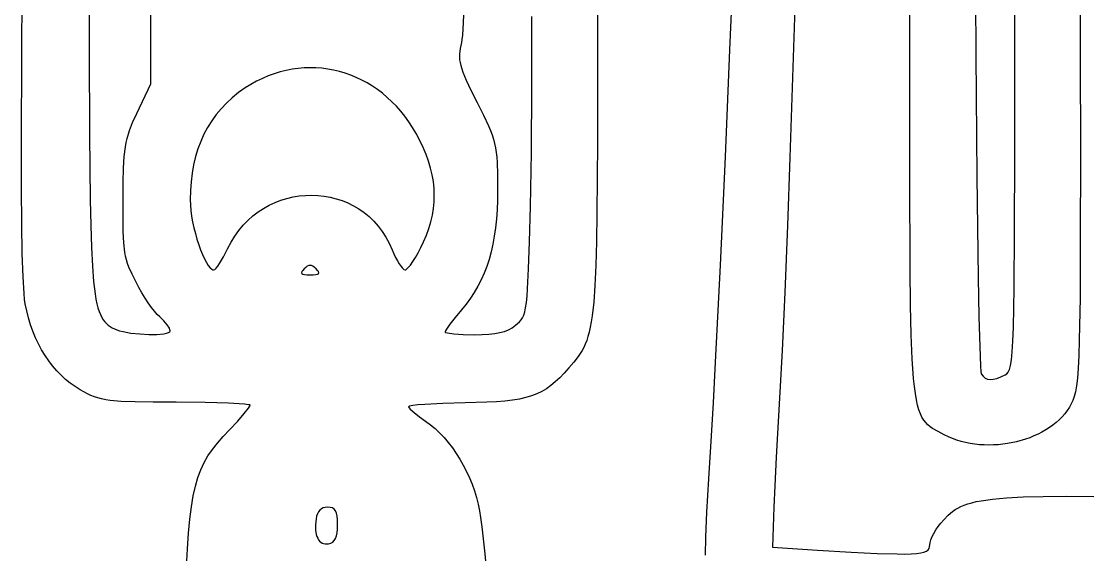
# Model space of a CAD drawing. Extents: x 45 to 4224, y -5292 to 395.
# Drawn here: x 1945 to 2794, y -2391 to -1967 of the extents above; entities that cross this region are included whole.
import ezdxf

# ---------------------------------------------------------------- set-up
doc = ezdxf.new("R2010")
doc.units = 0

msp = doc.modelspace()

# ---------------------------------------------------------------- linework, layer by layer
at = {"layer": 'Layer 1'}
for p, q in [((2785.8531, -1725.9246), (2786.249975, -1991.0366)), ((2734.25943, -1991.434), (2734.25943, -1739.815)), ((2508.0392, -1989.8469), (2517.79983, -1751.250541)), ((2402.867875, -1785.4482), (2402.867875, -1989.8392)), ((1945.668335, -1989.04358), (1947.255835, -1808.86258)), ((1999.25191, -1817.19729), (1999.25191, -1990.23429)), ((2048.06753, -2016.82479), (2048.06753, -1907.28779)), ((2702.822539, -1903.992141), (2703.30313, -1993.8155)), ((2561.158055, -1909.639956), (2555.66382, -2075.17442)), ((2650.9156, -1993.021), (2650.946606, -1909.014629)), ((2296.612415, -1954.71653), (2296.176782, -1968.313326)), ((2350.784208, -2018.75967), (2350.697391, -1963.20342)), ((2296.176782, -1968.313326), (2295.610925, -1978.198719)), ((2294.924145, -1983.88437), (2293.824989, -1988.844531)), ((2295.282069, -1981.597034), (2294.924145, -1983.88437)), ((2295.610925, -1978.198719), (2295.282069, -1981.597034)), ((1945.37688, -2067.215408), (1945.668335, -1989.04358)), ((1999.25191, -1990.23429), (1999.473602, -2057.310194)), ((2293.274635, -1993.279142), (2293.237234, -1995.425812)), ((2293.824989, -1988.844531), (2293.274635, -1993.279142)), ((2402.867875, -1989.8392), (2402.807414, -2063.681255)), ((2504.46113, -2074.721836), (2508.0392, -1989.8469)), ((2650.920252, -2091.198807), (2650.9156, -1993.021)), ((2734.228424, -2072.706476), (2734.25943, -1991.434)), ((2786.249975, -1991.0366), (2786.349969, -2074.942948)), ((2293.237234, -1995.425812), (2293.375403, -1997.592829)), ((2293.375403, -1997.592829), (2293.701933, -1999.830772)), ((2293.701933, -1999.830772), (2294.229613, -2002.19022)), ((2703.30313, -1993.8155), (2704.096879, -2090.584766)), ((2141.395097, -2010.433713), (2136.741292, -2012.417524)), ((2146.08582, -2008.718199), (2141.395097, -2010.433713)), ((2150.80583, -2007.268877), (2146.08582, -2008.718199)), ((2155.547496, -2006.083637), (2150.80583, -2007.268877)), ((2160.303188, -2005.160373), (2155.547496, -2006.083637)), ((2165.065275, -2004.496978), (2160.303188, -2005.160373)), ((2169.826128, -2004.091343), (2165.065275, -2004.496978)), ((2174.578116, -2003.941361), (2169.826128, -2004.091343)), ((2179.313609, -2004.044926), (2174.578116, -2003.941361)), ((2184.024975, -2004.399929), (2179.313609, -2004.044926)), ((2188.704586, -2005.004263), (2184.024975, -2004.399929)), ((2193.34481, -2005.855821), (2188.704586, -2005.004263)), ((2197.938018, -2006.952495), (2193.34481, -2005.855821)), ((2202.476578, -2008.292178), (2197.938018, -2006.952495)), ((2206.95286, -2009.872762), (2202.476578, -2008.292178)), ((2211.359235, -2011.69214), (2206.95286, -2009.872762)), ((2294.229613, -2002.19022), (2295.939582, -2007.475942)), ((2295.939582, -2007.475942), (2298.607631, -2013.854623)), ((2036.95503, -2040.24039), (2048.06753, -2016.82479)), ((2127.574953, -2017.19847), (2123.07768, -2019.99982)), ((2132.132033, -2014.671741), (2127.574953, -2017.19847)), ((2136.741292, -2012.417524), (2132.132033, -2014.671741)), ((2215.688072, -2013.748205), (2211.359235, -2011.69214)), ((2219.93174, -2016.038848), (2215.688072, -2013.748205)), ((2224.082609, -2018.561964), (2219.93174, -2016.038848)), ((2228.133048, -2021.315443), (2224.082609, -2018.561964)), ((2298.607631, -2013.854623), (2302.336079, -2021.73089)), ((2350.42454, -2071.26492), (2350.784208, -2018.75967)), ((2117.812978, -2023.766939), (2112.883724, -2027.775322)), ((2123.07768, -2019.99982), (2117.812978, -2023.766939)), ((2232.075428, -2024.297179), (2228.133048, -2021.315443)), ((2235.902119, -2027.505065), (2232.075428, -2024.297179)), ((2302.336079, -2021.73089), (2307.227245, -2031.50937)), ((2108.290497, -2032.024386), (2104.033878, -2036.513551)), ((2112.883724, -2027.775322), (2108.290497, -2032.024386)), ((2239.605488, -2030.936992), (2235.902119, -2027.505065)), ((2243.177907, -2034.590854), (2239.605488, -2030.936992)), ((2246.611745, -2038.464543), (2243.177907, -2034.590854)), ((2307.227245, -2031.50937), (2312.370336, -2041.786269)), ((2033.759883, -2047.422898), (2036.95503, -2040.24039)), ((2100.11445, -2041.242236), (2096.532793, -2046.209859)), ((2104.033878, -2036.513551), (2100.11445, -2041.242236)), ((2249.899372, -2042.555952), (2246.611745, -2038.464543)), ((2253.033157, -2046.862972), (2249.899372, -2042.555952)), ((2312.370336, -2041.786269), (2316.299553, -2050.174907)), ((2031.262367, -2053.87057), (2033.759883, -2047.422898)), ((2093.289489, -2051.415839), (2090.385118, -2056.859595)), ((2096.532793, -2046.209859), (2093.289489, -2051.415839)), ((2256.00547, -2051.383497), (2253.033157, -2046.862972)), ((2258.80868, -2056.11542), (2256.00547, -2051.383497)), ((2316.299553, -2050.174907), (2317.859827, -2053.884953)), ((1999.473602, -2057.310194), (1999.983648, -2108.782337)), ((2028.641021, -2063.405459), (2029.378765, -2060.150811)), ((2029.378765, -2060.150811), (2031.262367, -2053.87057)), ((2090.385118, -2056.859595), (2087.820261, -2062.540545)), ((2261.831751, -2061.739302), (2258.80868, -2056.11542)), ((2317.859827, -2053.884953), (2319.177675, -2057.391521)), ((2319.177675, -2057.391521), (2320.273445, -2060.784142)), ((2320.273445, -2060.784142), (2321.167483, -2064.152345)), ((1945.466022, -2099.89709), (1945.37688, -2067.215408)), ((2027.118443, -2074.478627), (2028.025363, -2066.831027)), ((2028.025363, -2066.831027), (2028.641021, -2063.405459)), ((2085.595499, -2068.458109), (2083.711415, -2074.611705)), ((2087.820261, -2062.540545), (2085.595499, -2068.458109)), ((2264.501355, -2067.303885), (2261.831751, -2061.739302)), ((2266.817493, -2072.814984), (2264.501355, -2067.303885)), ((2321.167483, -2064.152345), (2321.880136, -2067.58566)), ((2321.880136, -2067.58566), (2322.431754, -2071.173616)), ((2402.807414, -2063.681255), (2402.458597, -2119.803388)), ((2026.574292, -2083.661017), (2027.118443, -2074.478627)), ((2083.711415, -2074.611705), (2082.168588, -2081.000751)), ((2268.780165, -2078.278412), (2266.817493, -2072.814984)), ((2270.38937, -2083.699982), (2268.780165, -2078.278412)), ((2322.431754, -2071.173616), (2322.842682, -2075.005743)), ((2322.842682, -2075.005743), (2323.133268, -2079.17157)), ((2349.6928, -2114.05917), (2350.42454, -2071.26492)), ((2500.548181, -2160.750563), (2504.46113, -2074.721836)), ((2555.66382, -2075.17442), (2553.698049, -2129.211358)), ((2734.085796, -2134.408074), (2734.228424, -2072.706476)), ((2786.349969, -2074.942948), (2786.305786, -2139.231944)), ((2026.309193, -2094.945602), (2026.574292, -2083.661017)), ((2082.168588, -2081.000751), (2080.9676, -2087.624667)), ((2271.645109, -2089.085508), (2270.38937, -2083.699982)), ((2323.133268, -2079.17157), (2323.434806, -2088.862443)), ((2026.23943, -2108.89979), (2026.309193, -2094.945602)), ((2080.109032, -2094.482872), (2079.593465, -2101.574783)), ((2080.9676, -2087.624667), (2080.109032, -2094.482872)), ((2272.54738, -2094.440804), (2271.645109, -2089.085508)), ((2273.096185, -2099.771682), (2272.54738, -2094.440804)), ((2323.434806, -2088.862443), (2323.499145, -2100.96247)), ((2651.176053, -2164.22929), (2650.920252, -2091.198807)), ((2704.096879, -2090.584766), (2705.188284, -2170.573625)), ((1945.717945, -2128.04883), (1945.466022, -2099.89709)), ((2079.593465, -2101.574783), (2079.42148, -2108.89982)), ((2273.291523, -2105.083957), (2273.096185, -2099.771682)), ((2323.499145, -2100.96247), (2323.400605, -2109.030287)), ((1999.983648, -2108.782337), (2000.41366, -2129.348644)), ((2026.161906, -2122.929177), (2026.23943, -2108.89979)), ((2079.42148, -2108.89982), (2079.556839, -2112.990175)), ((2142.199492, -2113.220576), (2146.79291, -2111.062774)), ((2146.79291, -2111.062774), (2151.496787, -2109.241435)), ((2151.496787, -2109.241435), (2156.290775, -2107.756486)), ((2156.290775, -2107.756486), (2161.154527, -2106.607852)), ((2161.154527, -2106.607852), (2166.067694, -2105.795463)), ((2166.067694, -2105.795463), (2171.00993, -2105.319245)), ((2171.00993, -2105.319245), (2175.960888, -2105.179126)), ((2175.960888, -2105.179126), (2180.900218, -2105.375033)), ((2180.900218, -2105.375033), (2185.807575, -2105.906893)), ((2185.807575, -2105.906893), (2190.66261, -2106.774633)), ((2190.66261, -2106.774633), (2195.444976, -2107.978182)), ((2195.444976, -2107.978182), (2200.134326, -2109.517465)), ((2200.134326, -2109.517465), (2204.710312, -2111.392411)), ((2204.710312, -2111.392411), (2209.152586, -2113.602947)), ((2272.621797, -2115.675951), (2273.133393, -2110.383442)), ((2273.133393, -2110.383442), (2273.291523, -2105.083957)), ((2323.400605, -2109.030287), (2323.101495, -2116.726617)), ((2079.556839, -2112.990175), (2079.946252, -2117.326445)), ((2079.946252, -2117.326445), (2080.56472, -2121.838284)), ((2129.285463, -2121.713478), (2133.425421, -2118.545855)), ((2133.425421, -2118.545855), (2137.73688, -2115.714911)), ((2137.73688, -2115.714911), (2142.199492, -2113.220576)), ((2209.152586, -2113.602947), (2213.440802, -2116.149)), ((2213.440802, -2116.149), (2217.55461, -2119.030498)), ((2217.55461, -2119.030498), (2221.473665, -2122.247367)), ((2271.756733, -2120.967297), (2272.621797, -2115.675951)), ((2323.101495, -2116.726617), (2322.596584, -2124.070643)), ((2348.888214, -2142.307073), (2349.6928, -2114.05917)), ((2402.458597, -2119.803388), (2402.097572, -2142.10025)), ((1946.1373, -2151.475289), (1945.717945, -2128.04883)), ((2026.28902, -2134.144782), (2026.161906, -2122.929177)), ((2080.56472, -2121.838284), (2081.387244, -2126.455348)), ((2081.387244, -2126.455348), (2082.388827, -2131.107293)), ((2118.098072, -2133.237155), (2121.601441, -2129.059056)), ((2121.601441, -2129.059056), (2125.337354, -2125.217854)), ((2125.337354, -2125.217854), (2129.285463, -2121.713478)), ((2221.473665, -2122.247367), (2225.177619, -2125.799536)), ((2225.177619, -2125.799536), (2228.646123, -2129.68693)), ((2268.966202, -2131.569753), (2270.538201, -2126.263293)), ((2270.538201, -2126.263293), (2271.756733, -2120.967297)), ((2322.596584, -2124.070643), (2321.88064, -2131.081551)), ((2553.698049, -2129.211358), (2551.546244, -2182.42967)), ((2000.41366, -2129.348644), (2000.995988, -2146.831987)), ((2026.713792, -2143.118664), (2026.28902, -2134.144782)), ((2082.388827, -2131.107293), (2083.54447, -2135.723775)), ((2083.54447, -2135.723775), (2084.829174, -2140.234449)), ((2111.870354, -2142.60434), (2114.847593, -2137.752226)), ((2114.847593, -2137.752226), (2118.098072, -2133.237155)), ((2228.646123, -2129.68693), (2231.858831, -2133.909479)), ((2231.858831, -2133.909479), (2234.795394, -2138.467109)), ((2264.7618, -2142.23732), (2267.040735, -2136.892491)), ((2267.040735, -2136.892491), (2268.966202, -2131.569753)), ((2321.88064, -2131.081551), (2320.94843, -2137.778526)), ((2733.757133, -2179.292112), (2734.085796, -2134.408074)), ((2027.529238, -2150.422877), (2026.713792, -2143.118664)), ((2084.829174, -2140.234449), (2086.217943, -2144.56897)), ((2086.217943, -2144.56897), (2087.685776, -2148.656994)), ((2109.1867, -2147.79357), (2111.870354, -2142.60434)), ((2234.795394, -2138.467109), (2237.435467, -2143.359746)), ((2237.435467, -2143.359746), (2239.7587, -2148.58732)), ((2262.633238, -2146.724642), (2264.7618, -2142.23732)), ((2319.794721, -2144.180751), (2318.414283, -2150.307413)), ((2320.94843, -2137.778526), (2319.794721, -2144.180751)), ((2348.167341, -2163.755387), (2348.888214, -2142.307073)), ((2402.097572, -2142.10025), (2401.570278, -2161.024052)), ((2786.305786, -2139.231944), (2786.047662, -2186.722018)), ((1946.728738, -2169.981127), (1946.1373, -2151.475289)), ((2000.995988, -2146.831987), (2001.757375, -2161.505025)), ((2028.112532, -2153.627627), (2027.529238, -2150.422877)), ((2028.828376, -2156.62948), (2028.112532, -2153.627627)), ((2087.685776, -2148.656994), (2089.207676, -2152.428177)), ((2089.207676, -2152.428177), (2090.758645, -2155.812175)), ((2102.737865, -2159.550984), (2105.888059, -2154.248967)), ((2105.888059, -2154.248967), (2109.18708, -2147.79352)), ((2109.18708, -2147.79352), (2109.1867, -2147.79357)), ((2239.7587, -2148.58732), (2241.14621, -2151.776273)), ((2241.14621, -2151.776273), (2242.598833, -2154.751285)), ((2256.228964, -2157.96349), (2258.301708, -2154.676093)), ((2258.301708, -2154.676093), (2260.45817, -2150.900355)), ((2260.45817, -2150.900355), (2262.633238, -2146.724642)), ((2318.414283, -2150.307413), (2316.801881, -2156.177695)), ((2001.757375, -2161.505025), (2002.724563, -2173.640415)), ((2029.688399, -2159.499945), (2028.828376, -2156.62948)), ((2030.704226, -2162.310529), (2029.688399, -2159.499945)), ((2033.249804, -2168.03808), (2030.704226, -2162.310529)), ((2090.758645, -2155.812175), (2092.313685, -2158.738642)), ((2092.313685, -2158.738642), (2093.847796, -2161.137234)), ((2093.847796, -2161.137234), (2095.335981, -2162.937608)), ((2095.335981, -2162.937608), (2096.753242, -2164.069418)), ((2098.942746, -2164.12048), (2100.034153, -2163.141469)), ((2100.034153, -2163.141469), (2101.311595, -2161.595049)), ((2101.311595, -2161.595049), (2102.737865, -2159.550984)), ((2171.196895, -2162.49655), (2169.9086, -2163.66857)), ((2172.401473, -2161.659393), (2171.196895, -2162.49655)), ((2173.550239, -2161.157099), (2172.401473, -2161.659393)), ((2174.6711, -2160.989667), (2173.550239, -2161.157099)), ((2175.791961, -2161.157099), (2174.6711, -2160.989667)), ((2176.940728, -2161.659393), (2175.791961, -2161.157099)), ((2178.145305, -2162.49655), (2176.940728, -2161.659393)), ((2179.4336, -2163.66857), (2178.145305, -2162.49655)), ((2242.598833, -2154.751285), (2244.070059, -2157.447244)), ((2244.070059, -2157.447244), (2245.513378, -2159.799039)), ((2245.513378, -2159.799039), (2246.88228, -2161.741556)), ((2246.88228, -2161.741556), (2248.130258, -2163.209683)), ((2248.130258, -2163.209683), (2249.210801, -2164.138309)), ((2251.164155, -2164.01196), (2252.595075, -2162.71979)), ((2252.595075, -2162.71979), (2254.305049, -2160.674178)), ((2254.305049, -2160.674178), (2256.228964, -2157.96349)), ((2314.952285, -2161.810783), (2312.860262, -2167.225861)), ((2316.801881, -2156.177695), (2314.952285, -2161.810783)), ((2401.570278, -2161.024052), (2400.845322, -2176.927099)), ((2496.709641, -2237.924208), (2500.548181, -2160.750563)), ((1947.496909, -2183.371004), (1946.728738, -2169.981127)), ((2036.55813, -2174.38419), (2033.249804, -2168.03808)), ((2096.753242, -2164.069418), (2097.427464, -2164.362629)), ((2097.427464, -2164.362629), (2098.07458, -2164.46232)), ((2098.07458, -2164.46232), (2098.942746, -2164.12048)), ((2168.085458, -2165.919597), (2167.857566, -2166.745129)), ((2167.857566, -2166.745129), (2168.122666, -2167.389275)), ((2168.778438, -2164.898729), (2168.085458, -2165.919597)), ((2168.122666, -2167.389275), (2168.908665, -2167.86599)), ((2169.9086, -2163.66857), (2168.778438, -2164.898729)), ((2168.908665, -2167.86599), (2170.243466, -2168.189225)), ((2170.243466, -2168.189225), (2172.154976, -2168.372934)), ((2172.154976, -2168.372934), (2174.6711, -2168.43107)), ((2174.6711, -2168.43107), (2177.187227, -2168.372934)), ((2177.187227, -2168.372934), (2179.098738, -2168.189224)), ((2179.098738, -2168.189224), (2180.43354, -2167.865987)), ((2180.563762, -2164.898726), (2179.4336, -2163.66857)), ((2179.4336, -2163.66857), (2179.4336, -2163.66857)), ((2180.43354, -2167.865987), (2181.219538, -2167.389271)), ((2181.256743, -2165.919593), (2180.563762, -2164.898726)), ((2181.219538, -2167.389271), (2181.484637, -2166.745124)), ((2181.484637, -2166.745124), (2181.256743, -2165.919593)), ((2249.210801, -2164.138309), (2250.0774, -2164.46232)), ((2250.0774, -2164.46232), (2250.573687, -2164.347889)), ((2250.573687, -2164.347889), (2251.164155, -2164.01196)), ((2312.860262, -2167.225861), (2310.520579, -2172.442114)), ((2347.390653, -2179.455213), (2348.167341, -2163.755387)), ((2651.5115, -2192.548222), (2651.176053, -2164.22929)), ((2705.188284, -2170.573625), (2705.799098, -2201.682541)), ((2002.724563, -2173.640415), (2003.924295, -2183.510817)), ((2038.759531, -2178.588586), (2036.55813, -2174.38419)), ((2041.146972, -2182.792983), (2038.759531, -2178.588586)), ((2307.928005, -2177.478726), (2305.077306, -2182.354883)), ((2310.520579, -2172.442114), (2307.928005, -2177.478726)), ((2346.937777, -2185.47791), (2347.390653, -2179.455213)), ((2400.845322, -2176.927099), (2399.891309, -2190.1617)), ((2733.168021, -2210.111906), (2733.757133, -2179.292112)), ((1947.948723, -2188.086413), (1947.496909, -2183.371004)), ((1948.446465, -2191.44958), (1947.948723, -2188.086413)), ((2003.924295, -2183.510817), (2004.619722, -2187.681853)), ((2004.619722, -2187.681853), (2005.383313, -2191.38889)), ((2043.64604, -2186.88576), (2041.146972, -2182.792983)), ((2046.182318, -2190.755296), (2043.64604, -2186.88576)), ((2301.963252, -2187.08977), (2298.580609, -2191.702571)), ((2305.077306, -2182.354883), (2301.963252, -2187.08977)), ((2346.418625, -2190.457647), (2346.937777, -2185.47791)), ((2551.546244, -2182.42967), (2549.468851, -2228.653108)), ((2786.047662, -2186.722018), (2785.505834, -2220.2316)), ((1949.612567, -2197.117068), (1948.446465, -2191.44958)), ((1951.022261, -2202.652005), (1949.612567, -2197.117068)), ((2005.383313, -2191.38889), (2006.218411, -2194.666008)), ((2006.218411, -2194.666008), (2007.128359, -2197.547291)), ((2048.681391, -2194.289969), (2046.182318, -2190.755296)), ((2051.068844, -2197.378156), (2048.681391, -2194.289969)), ((2294.924145, -2196.21247), (2289.863985, -2202.28962)), ((2298.580609, -2191.702571), (2294.924145, -2196.21247)), ((2345.111732, -2197.813791), (2345.815757, -2194.525812)), ((2345.815757, -2194.525812), (2346.418625, -2190.457647)), ((2399.891309, -2190.1617), (2398.676847, -2201.08016)), ((2652.045771, -2216.061048), (2651.5115, -2192.548222)), ((1952.667989, -2208.042765), (1951.022261, -2202.652005)), ((2007.128359, -2197.547291), (2008.1165, -2200.066821)), ((2008.1165, -2200.066821), (2009.186177, -2202.258681)), ((2009.186177, -2202.258681), (2010.340732, -2204.156952)), ((2010.340732, -2204.156952), (2011.583508, -2205.795717)), ((2053.270262, -2199.908237), (2051.068844, -2197.378156)), ((2055.21123, -2201.76859), (2053.270262, -2199.908237)), ((2058.522651, -2205.067615), (2055.21123, -2201.76859)), ((2061.164349, -2208.217809), (2058.522651, -2205.067615)), ((2289.863985, -2202.28962), (2285.696789, -2207.622634)), ((2340.935245, -2205.791604), (2342.218306, -2204.310491)), ((2342.218306, -2204.310491), (2343.330447, -2202.574744)), ((2343.330447, -2202.574744), (2344.289109, -2200.452973)), ((2344.289109, -2200.452973), (2345.111732, -2197.813791)), ((2398.676847, -2201.08016), (2397.962137, -2205.780933)), ((2705.799098, -2201.682541), (2706.428516, -2225.484922)), ((1954.542192, -2213.277719), (1952.667989, -2208.042765)), ((1956.637312, -2218.345241), (1954.542192, -2213.277719)), ((2011.583508, -2205.795717), (2012.917849, -2207.209058)), ((2012.917849, -2207.209058), (2014.347096, -2208.431058)), ((2014.347096, -2208.431058), (2015.874593, -2209.495798)), ((2015.874593, -2209.495798), (2017.503682, -2210.437363)), ((2017.503682, -2210.437363), (2021.08001, -2212.08729)), ((2021.08001, -2212.08729), (2023.388202, -2212.863598)), ((2023.388202, -2212.863598), (2026.095207, -2213.553866)), ((2026.095207, -2213.553866), (2032.403346, -2214.666975)), ((2062.91308, -2210.921518), (2061.164349, -2208.217809)), ((2062.176702, -2214.279403), (2063.190787, -2213.63952)), ((2063.382819, -2212.012925), (2062.91308, -2210.921518)), ((2063.190787, -2213.63952), (2063.45533, -2213.27525)), ((2063.5456, -2212.88109), (2063.382819, -2212.012925)), ((2063.45533, -2213.27525), (2063.54561, -2212.88104)), ((2063.54561, -2212.88104), (2063.5456, -2212.88109)), ((2282.096997, -2212.924635), (2281.827245, -2213.67497)), ((2281.827245, -2213.67497), (2281.950687, -2213.897921)), ((2281.950687, -2213.897921), (2282.312486, -2214.119127)), ((2282.869046, -2211.616191), (2282.096997, -2212.924635)), ((2285.696789, -2207.622634), (2282.869046, -2211.616191)), ((2325.384245, -2214.369499), (2329.024331, -2213.343204)), ((2329.024331, -2213.343204), (2332.255136, -2212.037856)), ((2332.255136, -2212.037856), (2335.15107, -2210.434853)), ((2335.15107, -2210.434853), (2337.786545, -2208.51559)), ((2337.786545, -2208.51559), (2337.7866, -2208.51547)), ((2337.7866, -2208.51547), (2339.463823, -2207.149467)), ((2339.463823, -2207.149467), (2340.935245, -2205.791604)), ((2396.298138, -2213.885757), (2395.341001, -2217.377885)), ((2397.170542, -2210.034786), (2396.298138, -2213.885757)), ((2397.962137, -2205.780933), (2397.170542, -2210.034786)), ((2732.752542, -2221.108124), (2733.168021, -2210.111906)), ((1958.945793, -2223.233704), (1956.637312, -2218.345241)), ((2032.403346, -2214.666975), (2039.399814, -2215.408014)), ((2039.399814, -2215.408014), (2046.479998, -2215.75838)), ((2046.479998, -2215.75838), (2053.039282, -2215.699469)), ((2053.039282, -2215.699469), (2058.473055, -2215.212678)), ((2058.473055, -2215.212678), (2060.578933, -2214.803013)), ((2060.578933, -2214.803013), (2062.176702, -2214.279403)), ((2282.312486, -2214.119127), (2283.699995, -2214.549333)), ((2283.699995, -2214.549333), (2288.772545, -2215.312077)), ((2288.772545, -2215.312077), (2296.226345, -2215.851581)), ((2296.226345, -2215.851581), (2305.242845, -2216.05622)), ((2305.242845, -2216.05622), (2311.264177, -2215.960102)), ((2311.264177, -2215.960102), (2316.578579, -2215.659344)), ((2316.578579, -2215.659344), (2321.260465, -2215.135344)), ((2321.260465, -2215.135344), (2325.384245, -2214.369499)), ((2394.295206, -2220.555207), (2393.156829, -2223.461763)), ((2395.341001, -2217.377885), (2394.295206, -2220.555207)), ((2652.824215, -2235.261343), (2652.045771, -2216.061048)), ((2732.244046, -2229.620775), (2732.752542, -2221.108124)), ((2785.505834, -2220.2316), (2785.106731, -2232.624466)), ((1961.460076, -2227.93148), (1958.945793, -2223.233704)), ((1964.172603, -2232.426943), (1961.460076, -2227.93148)), ((2390.586634, -2228.638726), (2387.599023, -2233.261083)), ((2391.921947, -2226.14159), (2390.586634, -2228.638726)), ((2393.156829, -2223.461763), (2391.921947, -2226.14159)), ((2549.468851, -2228.653108), (2547.72632, -2261.70542)), ((2706.428516, -2225.484922), (2707.057935, -2240.943623)), ((2731.63323, -2235.994024), (2732.244046, -2229.620775)), ((1967.075816, -2236.708464), (1964.172603, -2232.426943)), ((1970.162157, -2240.764417), (1967.075816, -2236.708464)), ((2384.162601, -2237.681138), (2380.245975, -2242.2512)), ((2387.599023, -2233.261083), (2384.162601, -2237.681138)), ((2494.946178, -2270.062603), (2496.709641, -2237.924208)), ((2653.892175, -2250.642682), (2652.824215, -2235.261343)), ((2730.910793, -2240.572035), (2731.63323, -2235.994024)), ((2785.106731, -2232.624466), (2784.61054, -2242.57912)), ((1973.42407, -2244.583175), (1970.162157, -2240.764417)), ((1976.853995, -2248.15311), (1973.42407, -2244.583175)), ((2376.480411, -2246.413248), (2372.873558, -2250.135208)), ((2380.245975, -2242.2512), (2376.480411, -2246.413248)), ((2707.057935, -2240.943623), (2707.366831, -2245.219986)), ((2707.366831, -2245.219986), (2707.66875, -2247.0215)), ((2707.66875, -2247.0215), (2709.20354, -2248.976418)), ((2723.100366, -2249.506618), (2726.71875, -2247.81525)), ((2726.71875, -2247.81525), (2726.7188, -2247.815)), ((2726.7188, -2247.815), (2727.980739, -2246.976292)), ((2727.980739, -2246.976292), (2729.093849, -2245.719004)), ((2729.093849, -2245.719004), (2730.067433, -2243.698974)), ((2730.067433, -2243.698974), (2730.910793, -2240.572035)), ((2784.61054, -2242.57912), (2784.008542, -2250.447865)), ((1980.444375, -2251.462595), (1976.853995, -2248.15311)), ((1984.187652, -2254.500003), (1980.444375, -2251.462595)), ((1988.076268, -2257.253707), (1984.187652, -2254.500003)), ((2365.840656, -2256.358855), (2362.266942, -2258.910539)), ((2369.351584, -2253.442077), (2365.840656, -2256.358855)), ((2372.873558, -2250.135208), (2369.351584, -2253.442077)), ((2654.548895, -2257.055486), (2653.892175, -2250.642682)), ((2709.20354, -2248.976418), (2710.868555, -2250.382532)), ((2710.868555, -2250.382532), (2712.719604, -2251.249145)), ((2712.719604, -2251.249145), (2714.8125, -2251.585559)), ((2714.8125, -2251.585559), (2717.203052, -2251.401074)), ((2717.203052, -2251.401074), (2719.94707, -2250.704993)), ((2719.94707, -2250.704993), (2723.100366, -2249.506618)), ((2784.008542, -2250.447865), (2783.292016, -2256.583006)), ((1992.102665, -2259.71208), (1988.076268, -2257.253707)), ((1997.91628, -2262.873129), (1992.102665, -2259.71208)), ((2000.631237, -2264.164718), (1997.91628, -2262.873129)), ((2003.339217, -2265.280735), (2000.631237, -2264.164718)), ((2350.43075, -2264.625013), (2345.867561, -2265.966305)), ((2354.635821, -2263.018619), (2350.43075, -2264.625013)), ((2358.556608, -2261.122128), (2354.635821, -2263.018619)), ((2362.266942, -2258.910539), (2358.556608, -2261.122128)), ((2547.72632, -2261.70542), (2544.749754, -2313.150308)), ((2655.294999, -2262.698641), (2654.548895, -2257.055486)), ((2656.136155, -2267.633845), (2655.294999, -2262.698641)), ((2782.452242, -2261.336847), (2781.480499, -2265.06169)), ((2783.292016, -2256.583006), (2782.452242, -2261.336847)), ((2006.130911, -2266.233972), (2003.339217, -2265.280735)), ((2009.097012, -2267.037218), (2006.130911, -2266.233972)), ((2012.328212, -2267.703263), (2009.097012, -2267.037218)), ((2015.915203, -2268.244897), (2012.328212, -2267.703263)), ((2024.519326, -2269.006091), (2015.915203, -2268.244897)), ((2035.63492, -2269.42312), (2024.519326, -2269.006091)), ((2049.98752, -2269.598303), (2035.63492, -2269.42312)), ((2068.302665, -2269.63396), (2049.98752, -2269.598303)), ((2091.209815, -2269.838598), (2068.302665, -2269.63396)), ((2109.87534, -2270.378099), (2091.209815, -2269.838598)), ((2122.438903, -2271.140843), (2109.87534, -2270.378099)), ((2125.851092, -2271.57105), (2122.438903, -2271.140843)), ((2125.781323, -2274.216619), (2126.715377, -2272.801978)), ((2126.738052, -2271.792258), (2125.851092, -2271.57105)), ((2126.715377, -2272.801978), (2127.040165, -2272.01521)), ((2127.040165, -2272.01521), (2126.738052, -2271.792258)), ((2253.012627, -2272.979895), (2252.849075, -2273.2074)), ((2252.849075, -2273.2074), (2253.266104, -2273.962393)), ((2253.636619, -2272.745414), (2253.012627, -2272.979895)), ((2256.1729, -2272.264824), (2253.636619, -2272.745414)), ((2260.271881, -2271.784233), (2256.1729, -2272.264824)), ((2265.747525, -2271.322246), (2260.271881, -2271.784233)), ((2280.08465, -2270.528494), (2265.747525, -2271.322246)), ((2297.695975, -2270.0324), (2280.08465, -2270.528494)), ((2315.095695, -2269.571203), (2297.695975, -2270.0324)), ((2322.556967, -2269.180438), (2315.095695, -2269.571203)), ((2329.290956, -2268.649564), (2322.556967, -2269.180438)), ((2335.371496, -2267.953583), (2329.290956, -2268.649564)), ((2340.87242, -2267.067496), (2335.371496, -2267.953583)), ((2345.867561, -2265.966305), (2340.87242, -2267.067496)), ((2493.3548, -2296.2339), (2494.946178, -2270.062603)), ((2657.078032, -2271.922794), (2656.136155, -2267.633845)), ((2658.126297, -2275.627186), (2657.078032, -2271.922794)), ((2779.106225, -2270.8336), (2777.585913, -2273.573716)), ((2780.368067, -2268.10984), (2779.106225, -2270.8336)), ((2781.480499, -2265.06169), (2780.368067, -2268.10984)), ((2117.161675, -2284.572601), (2122.32726, -2278.61326)), ((2122.32726, -2278.61326), (2125.781323, -2274.216619)), ((2253.266104, -2273.962393), (2254.176127, -2275.005741)), ((2254.176127, -2275.005741), (2257.214708, -2277.771468)), ((2257.214708, -2277.771468), (2261.443922, -2281.13251)), ((2261.443922, -2281.13251), (2266.342875, -2284.7168)), ((2659.28662, -2278.808717), (2658.126297, -2275.627186)), ((2660.564668, -2281.529084), (2659.28662, -2278.808717)), ((2661.966109, -2283.849984), (2660.564668, -2281.529084)), ((2771.828388, -2281.169395), (2769.544022, -2283.484829)), ((2773.936893, -2278.744085), (2771.828388, -2281.169395)), ((2775.859435, -2276.211368), (2773.936893, -2278.744085)), ((2777.585913, -2273.573716), (2775.859435, -2276.211368)), ((2110.768265, -2291.46211), (2117.161675, -2284.572601)), ((2266.342875, -2284.7168), (2270.168513, -2287.494146)), ((2270.168513, -2287.494146), (2273.898227, -2290.601705)), ((2663.496613, -2285.833114), (2661.966109, -2283.849984)), ((2665.161846, -2287.540171), (2663.496613, -2285.833114)), ((2666.967478, -2289.032851), (2665.161846, -2287.540171)), ((2668.919176, -2290.372852), (2666.967478, -2289.032851)), ((2673.283445, -2292.841604), (2668.919176, -2290.372852)), ((2761.736764, -2289.747161), (2758.849963, -2291.59838)), ((2764.488109, -2287.776182), (2761.736764, -2289.747161)), ((2767.093895, -2285.687915), (2764.488109, -2287.776182)), ((2769.544022, -2283.484829), (2767.093895, -2285.687915)), ((2101.078141, -2302.110159), (2105.636301, -2296.925358)), ((2105.636301, -2296.925358), (2110.768265, -2291.46211)), ((2273.898227, -2290.601705), (2277.519807, -2294.016223)), ((2277.519807, -2294.016223), (2281.021045, -2297.714445)), ((2281.021045, -2297.714445), (2284.389734, -2301.673118)), ((2491.271206, -2330.505376), (2493.3548, -2296.2339)), ((2678.3, -2295.44), (2673.283445, -2292.841604)), ((2678.300225, -2295.4399), (2678.3, -2295.44)), ((2681.514599, -2297.025092), (2678.300225, -2295.4399)), ((2684.825845, -2298.433696), (2681.514599, -2297.025092)), ((2688.22386, -2299.668184), (2684.825845, -2298.433696)), ((2746.150213, -2297.756239), (2742.737645, -2298.971597)), ((2749.477829, -2296.408768), (2746.150213, -2297.756239)), ((2752.710394, -2294.931654), (2749.477829, -2296.408768)), ((2755.837806, -2293.327367), (2752.710394, -2294.931654)), ((2758.849963, -2291.59838), (2755.837806, -2293.327367)), ((2093.522775, -2312.279251), (2097.05367, -2307.17522)), ((2097.05367, -2307.17522), (2101.078141, -2302.110159)), ((2284.389734, -2301.673118), (2287.613663, -2305.868985)), ((2287.613663, -2305.868985), (2290.680626, -2310.278793)), ((2691.698544, -2300.731025), (2688.22386, -2299.668184)), ((2695.239796, -2301.624691), (2691.698544, -2300.731025)), ((2698.837513, -2302.351653), (2695.239796, -2301.624691)), ((2702.481596, -2302.914381), (2698.837513, -2302.351653)), ((2706.161942, -2303.315345), (2702.481596, -2302.914381)), ((2709.868451, -2303.557018), (2706.161942, -2303.315345)), ((2713.591021, -2303.641869), (2709.868451, -2303.557018)), ((2717.319552, -2303.572369), (2713.591021, -2303.641869)), ((2721.043941, -2303.35099), (2717.319552, -2303.572369)), ((2728.439891, -2302.462474), (2721.043941, -2303.35099)), ((2735.698062, -2300.996088), (2728.439891, -2302.462474)), ((2742.737645, -2298.971597), (2735.698062, -2300.996088)), ((2090.445342, -2317.580959), (2093.522775, -2312.279251)), ((2290.680626, -2310.278793), (2293.578413, -2314.879288)), ((2293.578413, -2314.879288), (2296.294815, -2319.647214)), ((2544.749754, -2313.150308), (2543.596337, -2335.989212)), ((2085.490404, -2329.412243), (2087.781256, -2323.239053)), ((2087.781256, -2323.239053), (2090.445342, -2317.580959)), ((2296.294815, -2319.647214), (2298.817626, -2324.559317)), ((2083.532672, -2336.259235), (2085.490404, -2329.412243)), ((2298.817626, -2324.559317), (2301.134636, -2329.592342)), ((2301.134636, -2329.592342), (2303.233636, -2334.723036)), ((2489.782925, -2356.986647), (2491.271206, -2330.505376)), ((2081.867947, -2343.938739), (2083.532672, -2336.259235)), ((2303.233636, -2334.723036), (2305.102418, -2339.928143)), ((2305.102418, -2339.928143), (2306.728775, -2345.184409)), ((2543.596337, -2335.989212), (2542.96382, -2352.98662)), ((2080.456113, -2352.609464), (2081.867947, -2343.938739)), ((2306.728775, -2345.184409), (2308.100496, -2350.46858)), ((2696.893454, -2350.309242), (2700.077865, -2349.382166)), ((2700.077865, -2349.382166), (2703.606878, -2348.541131)), ((2703.606878, -2348.541131), (2707.515882, -2347.783812)), ((2707.515882, -2347.783812), (2716.615428, -2346.51102)), ((2716.615428, -2346.51102), (2727.659625, -2345.545187)), ((2727.659625, -2345.545187), (2740.931596, -2344.86771)), ((2740.931596, -2344.86771), (2756.714464, -2344.459983)), ((2756.714464, -2344.459983), (2775.291353, -2344.303405)), ((2775.291353, -2344.303405), (2796.945384, -2344.37937)), ((2079.257058, -2362.430117), (2080.456113, -2352.609464)), ((2180.46757, -2358.168369), (2179.840475, -2360.00469)), ((2181.308604, -2356.601799), (2180.46757, -2358.168369)), ((2182.358928, -2355.30963), (2181.308604, -2356.601799)), ((2183.613889, -2354.296514), (2182.358928, -2355.30963)), ((2185.068839, -2353.567101), (2183.613889, -2354.296514)), ((2186.719126, -2353.126043), (2185.068839, -2353.567101)), ((2188.5601, -2352.97799), (2186.719126, -2353.126043)), ((2190.724309, -2353.119066), (2188.5601, -2352.97799)), ((2192.479241, -2353.585701), (2190.724309, -2353.119066)), ((2193.862102, -2354.443009), (2192.479241, -2353.585701)), ((2194.9101, -2355.756102), (2193.862102, -2354.443009)), ((2195.660442, -2357.590094), (2194.9101, -2355.756102)), ((2196.150334, -2360.010098), (2195.660442, -2357.590094)), ((2308.100496, -2350.46858), (2309.205375, -2355.7574)), ((2309.205375, -2355.7574), (2310.019375, -2361.07084)), ((2488.889956, -2376.817175), (2489.782925, -2356.986647)), ((2542.96382, -2352.98662), (2541.7732, -2384.73662)), ((2681.27862, -2359.403279), (2684.901754, -2356.316639)), ((2684.901754, -2356.316639), (2686.894014, -2354.924473)), ((2686.894014, -2354.924473), (2689.053924, -2353.629976)), ((2689.053924, -2353.629976), (2691.416873, -2352.430822)), ((2691.416873, -2352.430822), (2694.018253, -2351.324686)), ((2694.018253, -2351.324686), (2696.893454, -2350.309242)), ((2078.230666, -2373.559407), (2079.257058, -2362.430117)), ((2179.43197, -2362.10611), (2178.963005, -2366.898082)), ((2179.840475, -2360.00469), (2179.43197, -2362.10611)), ((2196.416985, -2363.081225), (2196.150334, -2360.010098)), ((2196.4976, -2366.86859), (2196.416985, -2363.081225)), ((2310.019375, -2361.07084), (2310.973483, -2368.536473)), ((2673.486166, -2368.241525), (2675.600765, -2365.519202)), ((2675.600765, -2365.519202), (2677.9014, -2362.9085)), ((2677.9014, -2362.9085), (2681.27862, -2359.403279)), ((2077.336825, -2386.156043), (2078.230666, -2373.559407)), ((2178.963005, -2366.898082), (2179.028893, -2371.122643)), ((2179.028893, -2371.122643), (2179.606377, -2374.733284)), ((2179.606377, -2374.733284), (2180.079702, -2376.293851)), ((2195.597656, -2375.791386), (2196.106927, -2373.299298)), ((2196.106927, -2373.299298), (2196.402257, -2370.332825)), ((2196.402257, -2370.332825), (2196.4976, -2366.86871)), ((2196.4976, -2366.86871), (2196.4976, -2366.86859)), ((2310.973483, -2368.536473), (2313.304346, -2389.975483)), ((2668.630648, -2376.334076), (2669.9639, -2373.723376)), ((2669.9639, -2373.723376), (2671.594808, -2371.001055)), ((2671.594808, -2371.001055), (2673.486166, -2368.241525)), ((2180.079702, -2376.293851), (2180.672205, -2377.683497)), ((2180.672205, -2377.683497), (2181.38098, -2378.89641)), ((2181.38098, -2378.89641), (2182.203121, -2379.926775)), ((2182.203121, -2379.926775), (2183.13572, -2380.768779)), ((2183.13572, -2380.768779), (2184.17587, -2381.416608)), ((2184.17587, -2381.416608), (2185.320665, -2381.86445)), ((2185.320665, -2381.86445), (2186.567198, -2382.106489)), ((2186.567198, -2382.106489), (2187.912562, -2382.136914)), ((2187.912562, -2382.136914), (2189.35385, -2381.94991)), ((2189.35385, -2381.94991), (2191.142114, -2381.480947)), ((2191.142114, -2381.480947), (2192.646674, -2380.653867)), ((2192.646674, -2380.653867), (2193.881483, -2379.445416)), ((2193.881483, -2379.445416), (2194.860493, -2377.83234)), ((2194.860493, -2377.83234), (2195.597656, -2375.791386)), ((2488.5923, -2391.136425), (2488.889956, -2376.817175)), ((2666.662454, -2384.292464), (2666.7889, -2382.75225)), ((2666.7889, -2382.7523), (2667.005941, -2380.922952)), ((2666.7889, -2382.75225), (2666.7889, -2382.7523)), ((2667.005941, -2380.922952), (2667.632259, -2378.758739)), ((2667.632259, -2378.758739), (2668.630648, -2376.334076)), ((2076.535421, -2400.378733), (2077.336825, -2386.156043)), ((2313.304346, -2389.975483), (2316.202616, -2420.176754)), ((2541.7732, -2384.73662), (2577.492, -2387.11787)), ((2577.492, -2387.11787), (2604.232237, -2388.65576)), ((2604.232237, -2388.65576), (2625.098411, -2389.672752)), ((2625.098411, -2389.672752), (2640.802108, -2390.131638)), ((2640.802108, -2390.131638), (2646.940398, -2390.140165)), ((2646.940398, -2390.140165), (2652.054913, -2389.995212)), ((2652.054913, -2389.995212), (2656.2346, -2389.69213)), ((2656.2346, -2389.69213), (2659.568409, -2389.226267)), ((2659.568409, -2389.226267), (2662.145287, -2388.592973)), ((2662.145287, -2388.592973), (2664.054183, -2387.787597)), ((2664.054183, -2387.787597), (2665.384044, -2386.805487)), ((2665.384044, -2386.805487), (2666.223818, -2385.641993)), ((2666.223818, -2385.641993), (2666.662454, -2384.292464))]:
    msp.add_line(p, q, dxfattribs=at)

doc.saveas('drawing.dxf')
